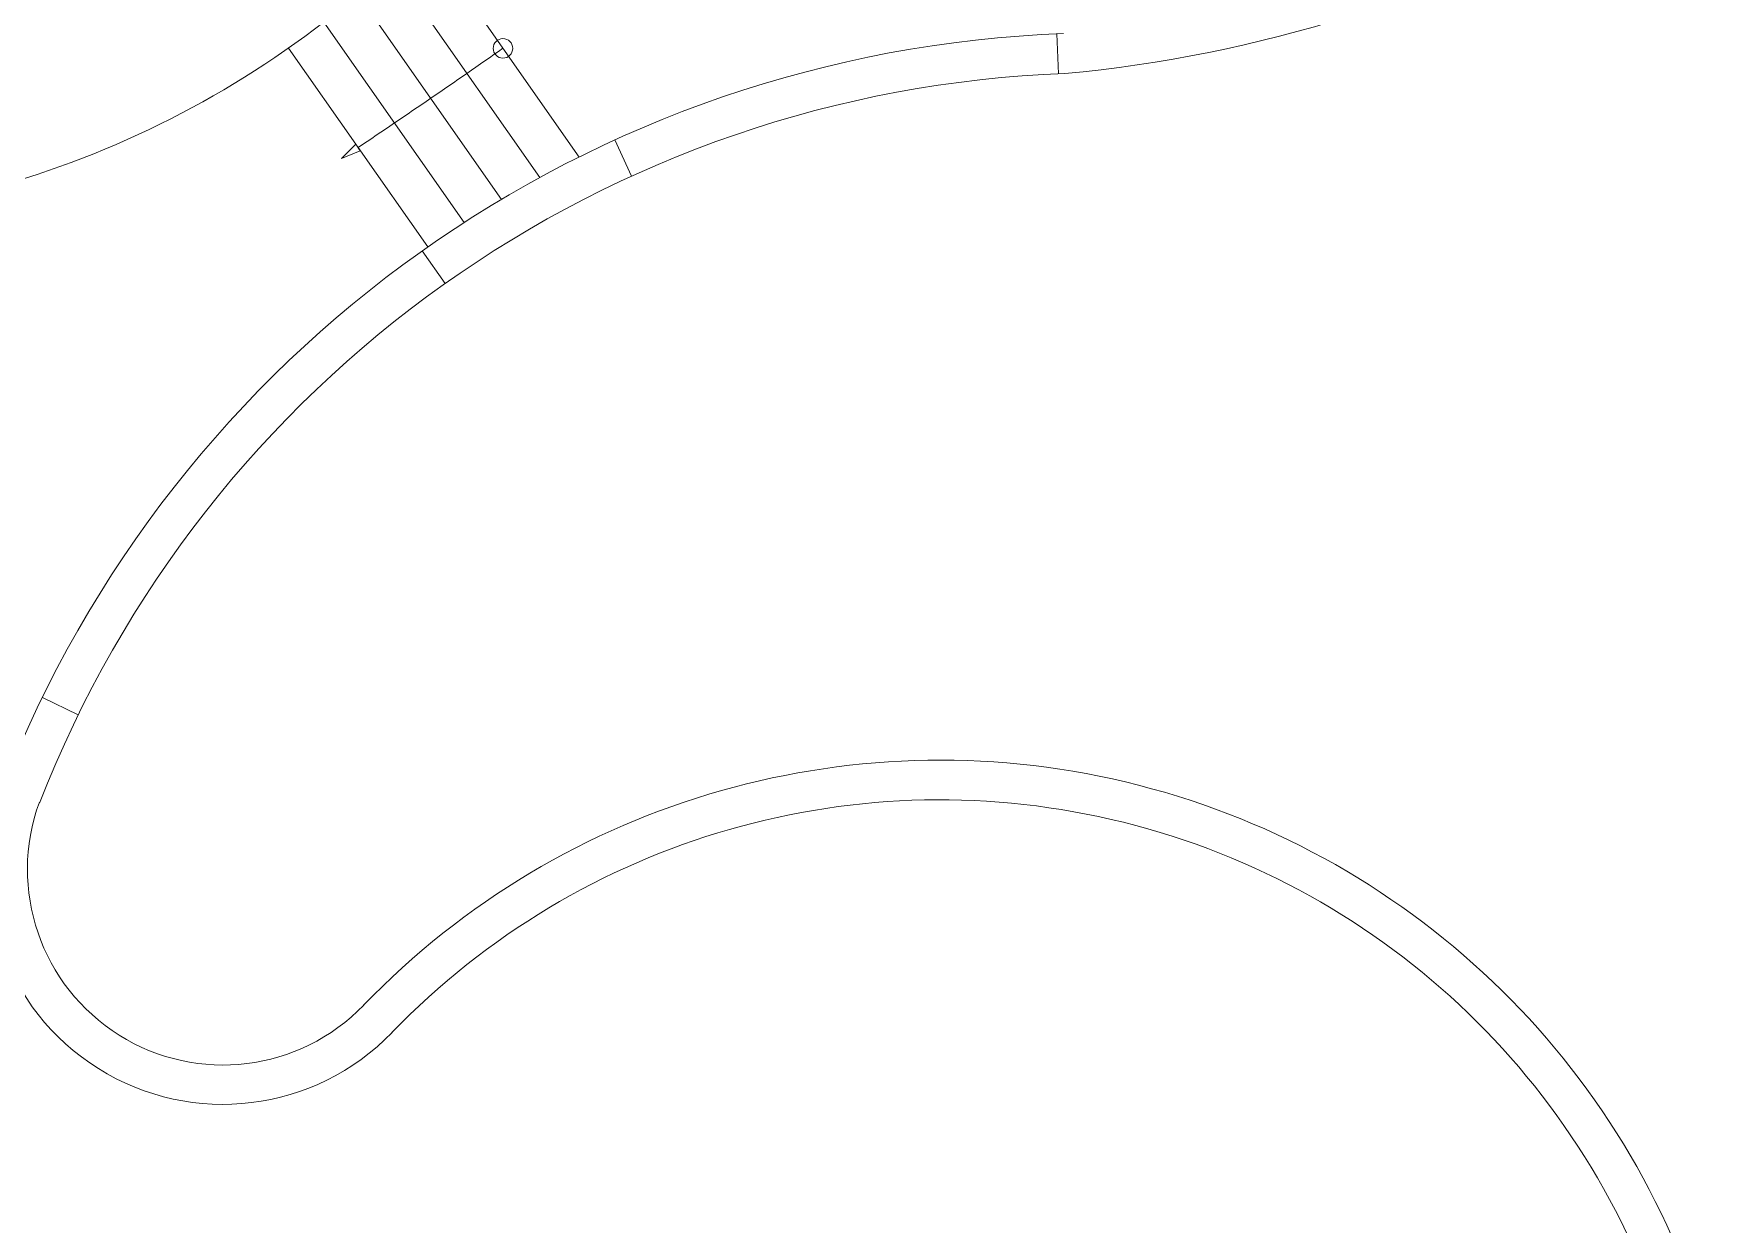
# Model space of a CAD drawing. Header units: centimetres. Extents: x 118932 to 154602, y -32682 to -23521.
# Drawn here: x 121707 to 122969, y -27934 to -27039 of the extents above; entities that cross this region are included whole.
import ezdxf

# ---------------------------------------------------------------- set-up
doc = ezdxf.new("R2010")
doc.units = ezdxf.units.CM
doc.header["$LTSCALE"] = 50
doc.header["$MEASUREMENT"] = 0
doc.layers.add('GEN_06_GR_İnce', color=7, linetype='Continuous', lineweight=13, true_color=0xb0b0a9)

# ---------------------------------------------------------------- blocks, each defined once
blk = doc.blocks.new('zemin kat vaziyet')
at = {"layer": 'GEN_06_GR_İnce'}
for p, q in [((-2490.3, -700.1), (-2373.1, -867.5)), ((-2514.3, -723.3), (-2402.6, -882.9)), ((-2539.2, -745.3), (-2431.4, -899.3)), ((-2565, -766), (-2459.5, -916.7)), ((-2013.9, -774.9), (-2012.6, -804.9)), ((-2591.6, -785.6), (-2486.9, -935.1)), ((-2346.1, -854.6), (-2333.6, -881.9)), ((-2491, -938), (-2473.7, -962.5)), ((-2776.6, -1273.6), (-2749.7, -1286.8))]:
    blk.add_line(p, q, dxfattribs=at)
blk.add_lwpolyline([(-2537.6, -862.8), (-2551.8, -868.5), (-2541, -857.9)], close=True, dxfattribs=at)
blk.add_circle((-2430.3, -785.8), 7.35, dxfattribs=at)
for centre, radius, start, end in [((-2100.2, 206.9), 1015.8, 275.2229, 299.8478), ((-3012.8, -183.5), 734.8, 224.3069, 315.4632), ((-1975.8, -1665.8), 891.7, 92.1257, 158.7193), ((-6507.7, 5052.7), 7121.3, 303.86721, 304.92938), ((-1975.8, -1665.8), 861.7, 92.1257, 158.7193), ((-2101.7, -1922.7), 601.9, 15.2243, 136.049), ((-2640.8, -1402.9), 176.6, 159.8874, 316.0221), ((-2640.8, -1402.9), 147, 159.8874, 316.0221), ((-2101.9, -1922.9), 572.3, 16.0539, 136.0221)]:
    blk.add_arc(centre, radius, start, end, dxfattribs=at)

msp = doc.modelspace()

# ---------------------------------------------------------------- block references
msp.add_blockref('zemin kat vaziyet', (124490.4, -26263.8))

doc.saveas('drawing.dxf')
